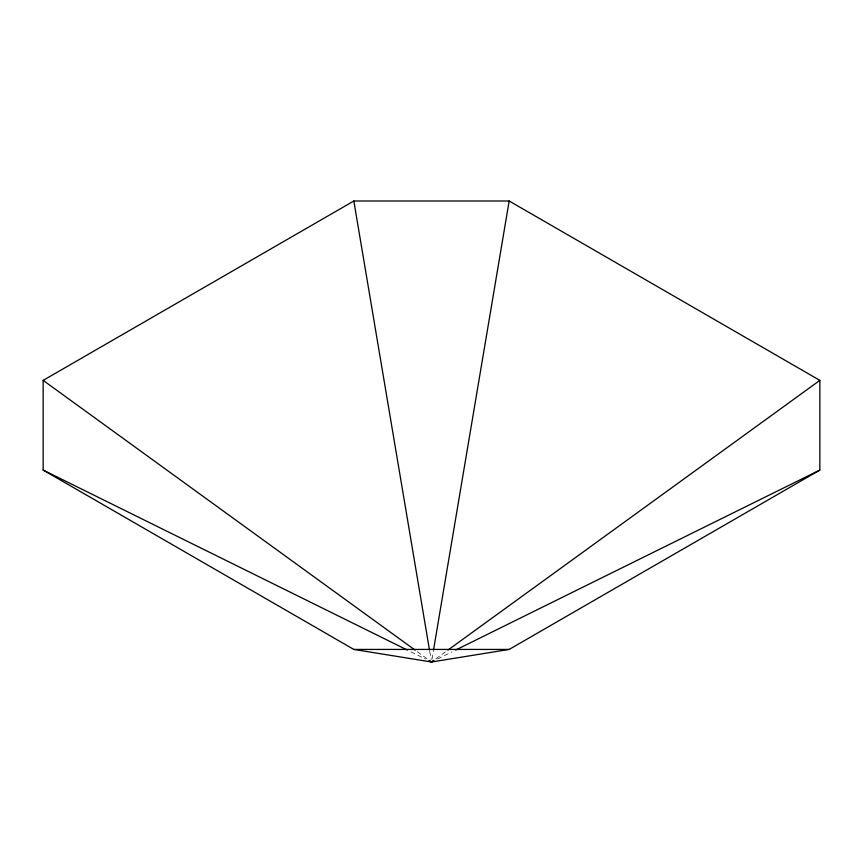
<?xml version="1.0" encoding="UTF-8"?>
<svg xmlns="http://www.w3.org/2000/svg" width="863" height="863" viewBox="0 0 863 863"><rect width="100%" height="100%" fill="white"/><g stroke="black" fill="none" stroke-linecap="round" stroke-linejoin="round"><path stroke-width="0.65" stroke-dasharray="4.32 3.24" d="M431.942 659.332L433.291 651.36M435.858 658.825L445.686 651.705M437.53 659.008L452.007 651.856M410.993 651.856L425.47 659.008M417.314 651.705L427.142 658.825M429.709 651.36L431.058 659.332"/><path stroke-width="1.29" d="M433.517 650.033L509.17 201.003L353.83 201.003L43.15 380.378L43.15 470.065L353.83 649.429L431.5 661.997L509.17 649.429L819.85 470.065L819.85 380.378L509.17 201.003M433.679 660.411L431.5 661.997L429.084 660.799M447.865 650.13L819.85 380.378M433.916 660.799L431.5 661.997L429.321 660.411M455.621 650.066L819.85 470.065M353.83 649.429L509.17 649.429M43.15 470.065L407.379 650.066M43.15 380.378L415.135 650.13M353.83 201.003L429.483 650.033"/></g></svg>
